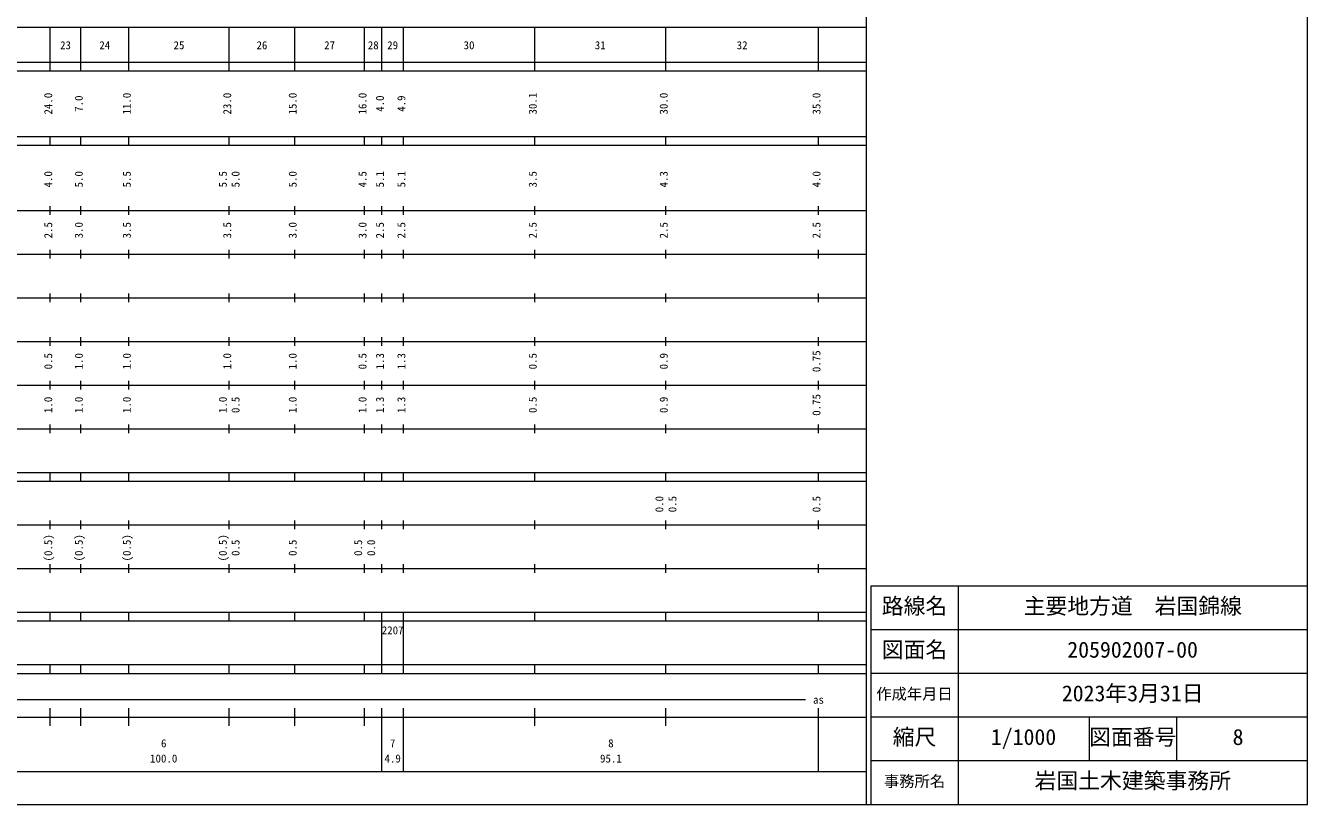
# Model space of a CAD drawing. Units: millimetres, scale not verified. Extents: x 40000 to 680000, y 20000 to 380000.
# Drawn here: x 386362 to 680000, y 20000 to 198357 of the extents above; entities that cross this region are included whole.
import ezdxf
from ezdxf.enums import TextEntityAlignment as Align

# ---------------------------------------------------------------- set-up
doc = ezdxf.new("R2010")
doc.units = ezdxf.units.MM
doc.header["$LTSCALE"] = 1000
for name, color, linetype, lineweight in [('M-TTL-BAND', 7, 'Continuous', 13), ('M-TTL-LINE', 7, 'Continuous', 13), ('M-TTL-TXT', 7, 'Continuous', 13)]:
    doc.layers.add(name, color=color, linetype=linetype, lineweight=lineweight)
doc.styles.add('ＭＳ ゴシック', font='')
doc.styles.get('ＭＳ ゴシック').set_extended_font_data('MS Gothic')

msp = doc.modelspace()

# ---------------------------------------------------------------- linework, layer by layer
at = {"layer": 'M-TTL-BAND'}
for p, q in [((579000, 20000), (579000, 370000)), ((68000, 198000), (579000, 198000)), ((392000, 188000), (392000, 198000)), ((399000, 188000), (399000, 198000)), ((410000, 188000), (410000, 198000)), ((433000, 188000), (433000, 198000)), ((448000, 188000), (448000, 198000)), ((464000, 188000), (464000, 198000)), ((468000, 188000), (468000, 198000)), ((472900, 188000), (472900, 198000)), ((503000, 188000), (503000, 198000)), ((533000, 188000), (533000, 198000)), ((568000, 188000), (568000, 198000)), ((40000, 190000), (579000, 190000)), ((40000, 188000), (579000, 188000)), ((40000, 173000), (579000, 173000)), ((40000, 171000), (579000, 171000)), ((392000, 171000), (392000, 173000)), ((399000, 171000), (399000, 173000)), ((410000, 171000), (410000, 173000)), ((433000, 171000), (433000, 173000)), ((448000, 171000), (448000, 173000)), ((464000, 171000), (464000, 173000)), ((468000, 171000), (468000, 173000)), ((472900, 171000), (472900, 173000)), ((503000, 171000), (503000, 173000)), ((533000, 171000), (533000, 173000)), ((568000, 171000), (568000, 173000)), ((40000, 156000), (579000, 156000)), ((392000, 155000), (392000, 157000)), ((399000, 155000), (399000, 157000)), ((410000, 155000), (410000, 157000)), ((433000, 155000), (433000, 157000)), ((448000, 155000), (448000, 157000)), ((464000, 155000), (464000, 157000)), ((468000, 155000), (468000, 157000)), ((472900, 155000), (472900, 157000)), ((503000, 155000), (503000, 157000)), ((533000, 155000), (533000, 157000)), ((568000, 155000), (568000, 157000)), ((392000, 145000), (392000, 147000)), ((399000, 145000), (399000, 147000)), ((410000, 145000), (410000, 147000)), ((433000, 145000), (433000, 147000)), ((448000, 145000), (448000, 147000)), ((464000, 145000), (464000, 147000)), ((468000, 145000), (468000, 147000)), ((472900, 145000), (472900, 147000)), ((503000, 145000), (503000, 147000)), ((533000, 145000), (533000, 147000)), ((568000, 145000), (568000, 147000)), ((46000, 146000), (579000, 146000)), ((52000, 136000), (579000, 136000)), ((392000, 135000), (392000, 137000)), ((399000, 135000), (399000, 137000)), ((410000, 135000), (410000, 137000)), ((433000, 135000), (433000, 137000)), ((448000, 135000), (448000, 137000)), ((464000, 135000), (464000, 137000)), ((468000, 135000), (468000, 137000)), ((472900, 135000), (472900, 137000)), ((503000, 135000), (503000, 137000)), ((533000, 135000), (533000, 137000)), ((568000, 135000), (568000, 137000)), ((392000, 125000), (392000, 127000)), ((399000, 125000), (399000, 127000)), ((410000, 125000), (410000, 127000)), ((433000, 125000), (433000, 127000)), ((448000, 125000), (448000, 127000)), ((464000, 125000), (464000, 127000)), ((468000, 125000), (468000, 127000)), ((472900, 125000), (472900, 127000)), ((503000, 125000), (503000, 127000)), ((533000, 125000), (533000, 127000)), ((568000, 125000), (568000, 127000)), ((46000, 126000), (579000, 126000)), ((52000, 116000), (579000, 116000)), ((392000, 115000), (392000, 117000)), ((399000, 115000), (399000, 117000)), ((410000, 115000), (410000, 117000)), ((433000, 115000), (433000, 117000)), ((448000, 115000), (448000, 117000)), ((464000, 115000), (464000, 117000)), ((468000, 115000), (468000, 117000)), ((472900, 115000), (472900, 117000)), ((503000, 115000), (503000, 117000)), ((533000, 115000), (533000, 117000)), ((568000, 115000), (568000, 117000)), ((46000, 106000), (579000, 106000)), ((392000, 105000), (392000, 107000)), ((399000, 105000), (399000, 107000)), ((410000, 105000), (410000, 107000)), ((433000, 105000), (433000, 107000)), ((448000, 105000), (448000, 107000)), ((464000, 105000), (464000, 107000)), ((468000, 105000), (468000, 107000)), ((472900, 105000), (472900, 107000)), ((503000, 105000), (503000, 107000)), ((533000, 105000), (533000, 107000)), ((568000, 105000), (568000, 107000)), ((40000, 96000), (579000, 96000)), ((40000, 94000), (579000, 94000)), ((392000, 94000), (392000, 96000)), ((399000, 94000), (399000, 96000)), ((410000, 94000), (410000, 96000)), ((433000, 94000), (433000, 96000)), ((448000, 94000), (448000, 96000)), ((464000, 94000), (464000, 96000)), ((468000, 94000), (468000, 96000)), ((472900, 94000), (472900, 96000)), ((503000, 94000), (503000, 96000)), ((533000, 94000), (533000, 96000)), ((568000, 94000), (568000, 96000)), ((49000, 84000), (579000, 84000)), ((392000, 83000), (392000, 85000)), ((399000, 83000), (399000, 85000)), ((410000, 83000), (410000, 85000)), ((433000, 83000), (433000, 85000)), ((448000, 83000), (448000, 85000)), ((464000, 83000), (464000, 85000)), ((468000, 83000), (468000, 85000)), ((472900, 83000), (472900, 85000)), ((503000, 83000), (503000, 85000)), ((533000, 83000), (533000, 85000)), ((568000, 83000), (568000, 85000)), ((40000, 74000), (579000, 74000)), ((392000, 73000), (392000, 75000)), ((399000, 73000), (399000, 75000)), ((410000, 73000), (410000, 75000)), ((433000, 73000), (433000, 75000)), ((448000, 73000), (448000, 75000)), ((464000, 73000), (464000, 75000)), ((468000, 73000), (468000, 75000)), ((472900, 73000), (472900, 75000)), ((503000, 73000), (503000, 75000)), ((533000, 73000), (533000, 75000)), ((568000, 73000), (568000, 75000)), ((40000, 64000), (579000, 64000)), ((40000, 62000), (579000, 62000)), ((392000, 62000), (392000, 64000)), ((399000, 62000), (399000, 64000)), ((410000, 62000), (410000, 64000)), ((433000, 62000), (433000, 64000)), ((448000, 62000), (448000, 64000)), ((464000, 62000), (464000, 64000)), ((468000, 62000), (468000, 64000)), ((468000, 52000), (468000, 62000)), ((472900, 62000), (472900, 64000)), ((472900, 52000), (472900, 62000)), ((503000, 62000), (503000, 64000)), ((533000, 62000), (533000, 64000)), ((568000, 62000), (568000, 64000)), ((40000, 52000), (579000, 52000)), ((40000, 50000), (579000, 50000)), ((392000, 50000), (392000, 52000)), ((399000, 50000), (399000, 52000)), ((410000, 50000), (410000, 52000)), ((433000, 50000), (433000, 52000)), ((448000, 50000), (448000, 52000)), ((464000, 50000), (464000, 52000)), ((468000, 50000), (468000, 52000)), ((472900, 50000), (472900, 52000)), ((503000, 50000), (503000, 52000)), ((533000, 50000), (533000, 52000)), ((568000, 50000), (568000, 52000)), ((71000, 44000), (565000, 44000)), ((392000, 38000), (392000, 42000)), ((399000, 38000), (399000, 42000)), ((410000, 38000), (410000, 42000)), ((433000, 38000), (433000, 42000)), ((448000, 38000), (448000, 42000)), ((464000, 38000), (464000, 42000)), ((468000, 27500), (468000, 42000)), ((472900, 27500), (472900, 42000)), ((503000, 38000), (503000, 42000)), ((533000, 38000), (533000, 42000)), ((568000, 27500), (568000, 42000)), ((40000, 40000), (579000, 40000)), ((68000, 27500), (579000, 27500))]:
    msp.add_line(p, q, dxfattribs=at)
at = {"layer": 'M-TTL-LINE'}
for p, q in [((680000, 20000), (680000, 380000)), ((680000, 70000), (580000, 70000)), ((580000, 70000), (580000, 20000)), ((600000, 70000), (600000, 20000)), ((680000, 60000), (580000, 60000)), ((680000, 50000), (580000, 50000)), ((680000, 40000), (580000, 40000)), ((630000, 40000), (630000, 30000)), ((650000, 40000), (650000, 30000)), ((680000, 30000), (580000, 30000)), ((40000, 20000), (680000, 20000))]:
    msp.add_line(p, q, dxfattribs=at)

# ---------------------------------------------------------------- texts
at = {"layer": 'M-TTL-BAND', "style": 'ＭＳ ゴシック'}
for s, p in [('23', (394250, 192405)), ('24', (403250, 192405)), ('25', (420250, 192405)), ('26', (439250, 192405)), ('27', (454750, 192405)), ('28', (464750, 192405)), ('29', (469200, 192405)), ('30', (486700, 192405)), ('31', (516750, 192405)), ('32', (549250, 192405)), ('2207', (467950, 58405)), ('as', (566750, 42500)), ('6', (417375, 32523)), ('7', (469825, 32523)), ('8', (519825, 32523)), ('100.0', (414875, 29033)), ('4.9', (468575, 29033)), ('95.1', (517950, 29033))]:
    msp.add_text(s, height=1833, dxfattribs=at).set_placement(p, align=Align.BOTTOM_LEFT)
for s, p in [('24.0', (393000, 178000)), ('7.0', (400000, 178625)), ('11.0', (411000, 178000)), ('23.0', (434000, 178000)), ('15.0', (449000, 178000)), ('16.0', (465000, 178000)), ('4.0', (469000, 178625)), ('4.9', (473900, 178625)), ('30.1', (504000, 178000)), ('30.0', (534000, 178000)), ('35.0', (569000, 178000)), ('4.0', (393000, 161299)), ('5.0', (400000, 161299)), ('5.5', (411000, 161299)), ('5.5', (433000, 161299)), ('5.0', (435914, 161299)), ('5.0', (449000, 161299)), ('4.5', (465000, 161299)), ('5.1', (469000, 161299)), ('5.1', (473900, 161299)), ('3.5', (504000, 161299)), ('4.3', (534000, 161299)), ('4.0', (569000, 161299)), ('2.5', (393000, 149625)), ('3.0', (400000, 149625)), ('3.5', (411000, 149625)), ('3.5', (434000, 149625)), ('3.0', (449000, 149625)), ('3.0', (465000, 149625)), ('2.5', (469000, 149625)), ('2.5', (473900, 149625)), ('2.5', (504000, 149625)), ('2.5', (534000, 149625)), ('2.5', (569000, 149625)), ('0.75', (569000, 119000)), ('0.5', (393000, 119625)), ('1.0', (400000, 119625)), ('1.0', (411000, 119625)), ('1.0', (434000, 119625)), ('1.0', (449000, 119625)), ('0.5', (465000, 119625)), ('1.3', (469000, 119625)), ('1.3', (473900, 119625)), ('0.5', (504000, 119625)), ('0.9', (534000, 119625)), ('1.0', (393000, 109625)), ('1.0', (400000, 109625)), ('1.0', (411000, 109625)), ('1.0', (433000, 109625)), ('0.5', (435914, 109625)), ('1.0', (449000, 109625)), ('1.0', (465000, 109625)), ('1.3', (469000, 109625)), ('1.3', (473900, 109625)), ('0.5', (504000, 109625)), ('0.9', (534000, 109625)), ('0.75', (569000, 109000)), ('0.0', (533000, 86889)), ('0.5', (536000, 86889)), ('0.5', (569000, 86889)), ('(0.5)', (393000, 75639)), ('(0.5)', (400000, 75639)), ('(0.5)', (411000, 75639)), ('(0.5)', (433000, 75639)), ('0.5', (435914, 76889)), ('0.5', (449000, 76889)), ('0.5', (464000, 76889)), ('0.0', (466981, 76889))]:
    msp.add_text(s, height=1833, rotation=90, dxfattribs=at).set_placement(p, align=Align.BOTTOM_LEFT)
at = {"layer": 'M-TTL-TXT', "style": 'ＭＳ ゴシック'}
for s, height, p in [('路線名', 3666, (582500, 62500)), ('路線名', 3666, (582500, 62500)), ('主要地方道\u3000岩国錦線', 3666, (615000, 62500)), ('図面名', 3666, (582500, 52500)), ('図面名', 3666, (582500, 52500)), ('205902007-00', 3666, (625000, 52500)), ('2023年3月31日', 3666, (623750, 42500)), ('作成年月日', 2566, (581250, 43250)), ('作成年月日', 2566, (581250, 43250)), ('縮尺', 3666, (585000, 32500)), ('縮尺', 3666, (585000, 32500)), ('1/1000', 3666, (607500, 32500)), ('図面番号', 3666, (630000, 32500)), ('図面番号', 3666, (630000, 32500)), ('8', 3666, (662875, 32500)), ('事務所名', 2566, (583000, 23250)), ('事務所名', 2566, (583000, 23250)), ('岩国土木建築事務所', 3666, (617500, 22500))]:
    msp.add_text(s, height=height, dxfattribs=at).set_placement(p, align=Align.BOTTOM_LEFT)

doc.saveas('drawing.dxf')
